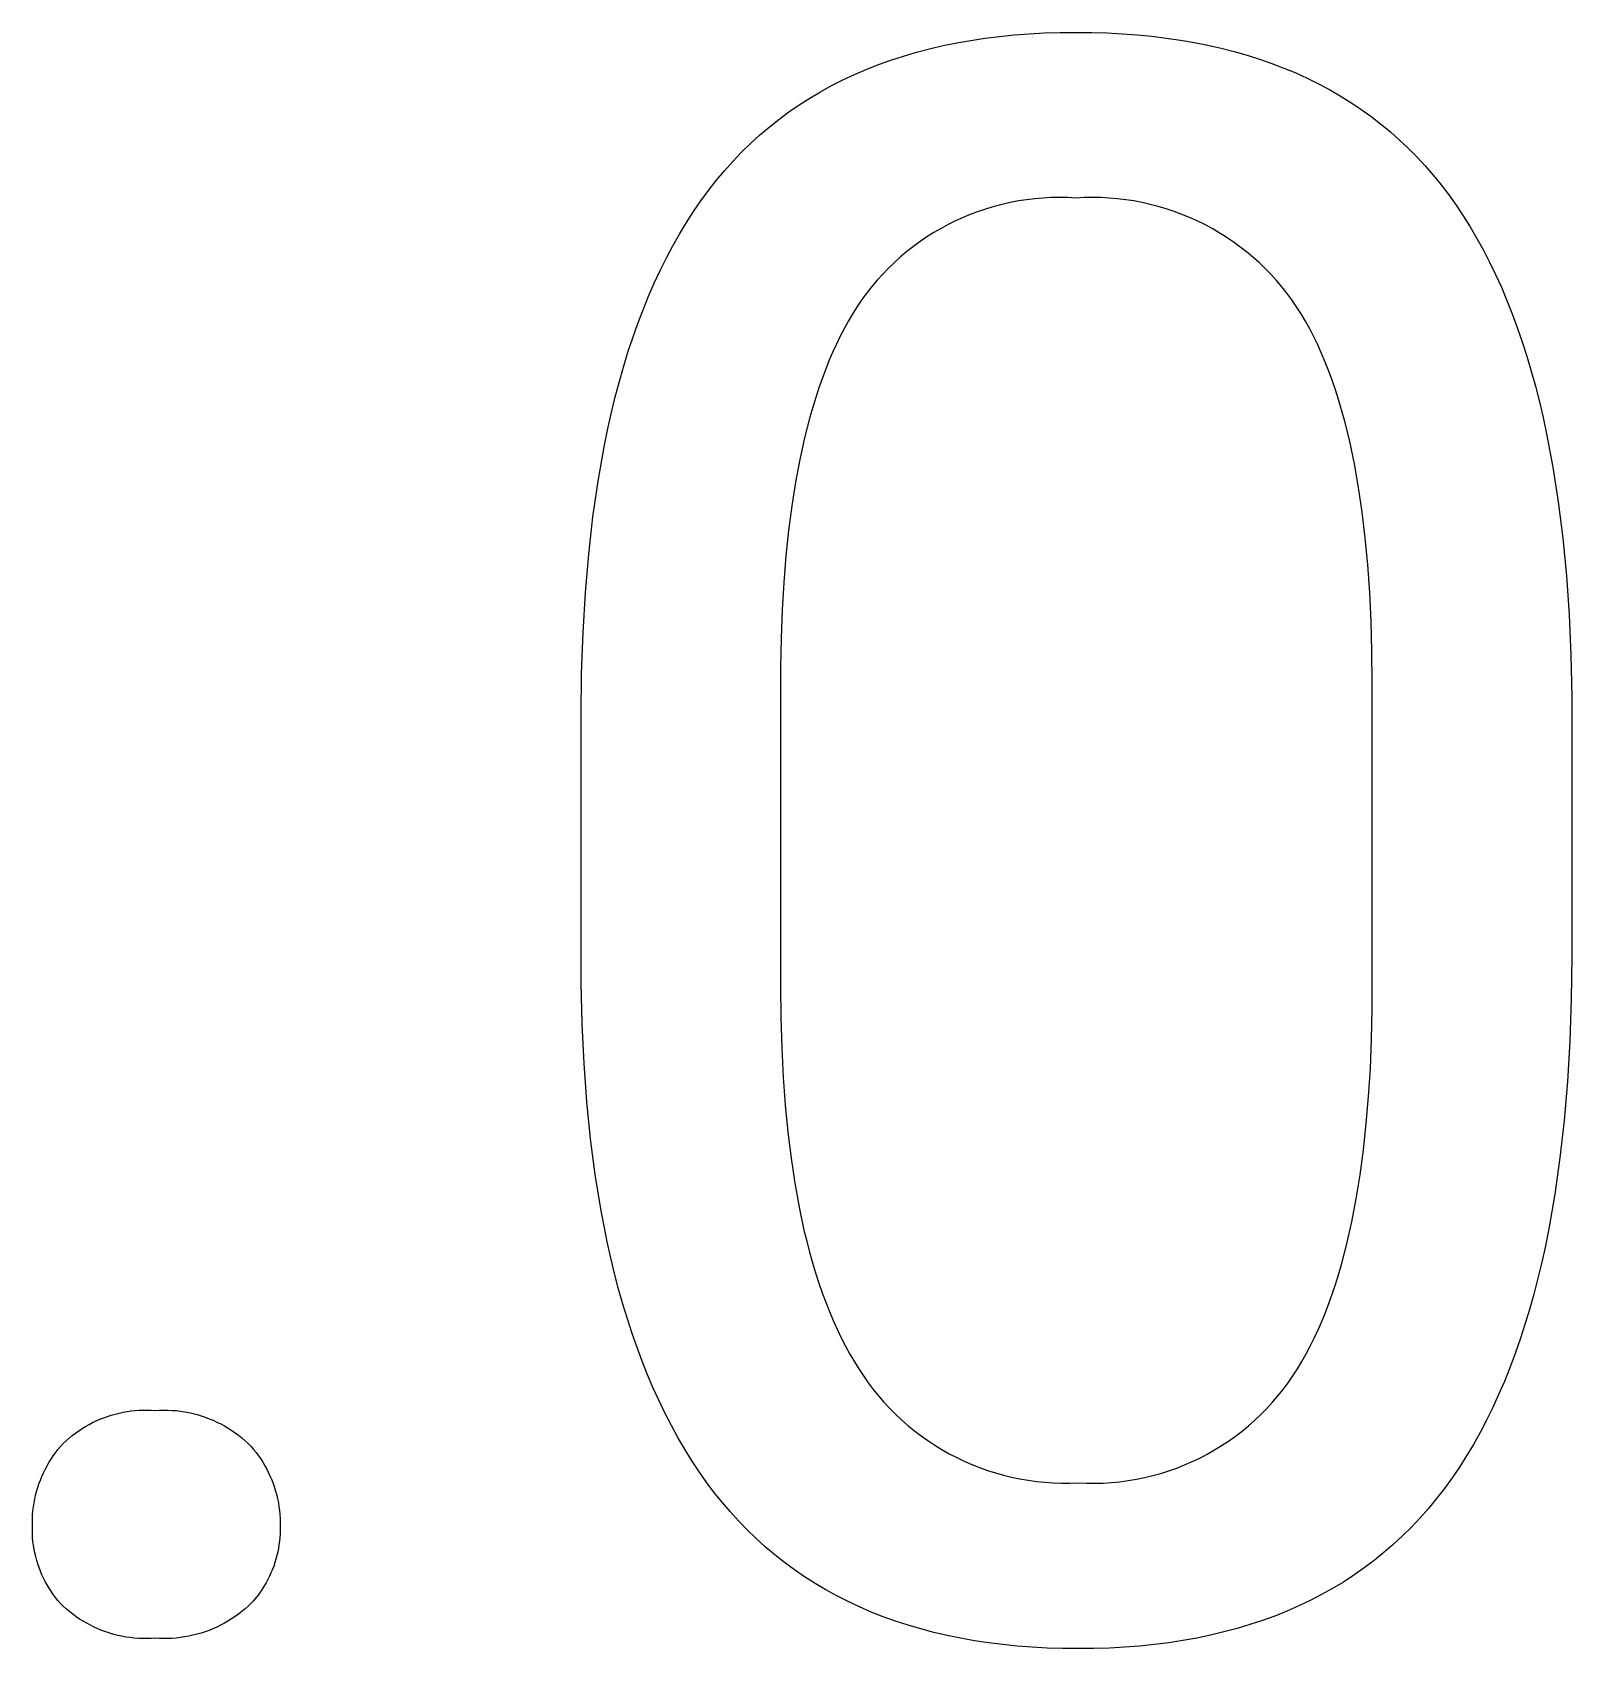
# Model space of a CAD drawing. Header units: millimetres. Extents: x 4001 to 9794, y -321 to 3726.
# Drawn here: x 8874.93 to 8908.16, y -61.86 to -26.97 of the extents above; entities that cross this region are included whole.
import ezdxf

# ---------------------------------------------------------------- set-up
doc = ezdxf.new("R2010")
doc.units = ezdxf.units.MM
doc.header["$MEASUREMENT"] = 0
doc.layers.add('Domyślny', color=7, linetype='Continuous', true_color=0x000000)

msp = doc.modelspace()

# ---------------------------------------------------------------- linework, layer by layer
at = {"layer": 'Domyślny'}
for p, q in [((8894.587, -27.253), (8894.883, -27.193)), ((8894.883, -27.193), (8895.185, -27.14)), ((8895.185, -27.14), (8895.492, -27.094)), ((8895.492, -27.094), (8895.805, -27.054)), ((8895.805, -27.054), (8896.124, -27.022)), ((8896.124, -27.022), (8896.449, -26.998)), ((8896.449, -26.998), (8896.779, -26.98)), ((8896.779, -26.98), (8897.115, -26.969)), ((8897.115, -26.969), (8897.457, -26.966)), ((8897.457, -26.966), (8897.796, -26.969)), ((8897.796, -26.969), (8898.129, -26.979)), ((8898.129, -26.979), (8898.457, -26.996)), ((8898.457, -26.996), (8898.779, -27.02)), ((8898.779, -27.02), (8899.095, -27.051)), ((8899.095, -27.051), (8899.406, -27.089)), ((8899.406, -27.089), (8899.711, -27.134)), ((8899.711, -27.134), (8900.01, -27.185)), ((8900.01, -27.185), (8900.304, -27.243)), ((8893.193, -27.662), (8893.46, -27.566)), ((8893.46, -27.566), (8893.733, -27.477)), ((8893.733, -27.477), (8894.012, -27.396)), ((8894.012, -27.396), (8894.297, -27.321)), ((8894.297, -27.321), (8894.587, -27.253)), ((8900.304, -27.243), (8900.592, -27.308)), ((8900.592, -27.308), (8900.875, -27.38)), ((8900.875, -27.38), (8901.151, -27.459)), ((8901.151, -27.459), (8901.423, -27.545)), ((8901.423, -27.545), (8901.688, -27.638)), ((8892.425, -27.992), (8892.675, -27.875)), ((8892.675, -27.875), (8892.931, -27.765)), ((8892.931, -27.765), (8893.193, -27.662)), ((8901.688, -27.638), (8901.948, -27.737)), ((8901.948, -27.737), (8902.203, -27.843)), ((8902.203, -27.843), (8902.451, -27.956)), ((8891.709, -28.387), (8891.942, -28.248)), ((8891.942, -28.248), (8892.18, -28.117)), ((8892.18, -28.117), (8892.425, -27.992)), ((8902.451, -27.956), (8902.694, -28.076)), ((8902.694, -28.076), (8902.932, -28.203)), ((8902.932, -28.203), (8903.164, -28.337)), ((8891.26, -28.685), (8891.481, -28.533)), ((8891.481, -28.533), (8891.709, -28.387)), ((8903.164, -28.337), (8903.39, -28.478)), ((8903.39, -28.478), (8903.61, -28.625)), ((8890.834, -29.012), (8891.044, -28.845)), ((8891.044, -28.845), (8891.26, -28.685)), ((8903.61, -28.625), (8903.825, -28.779)), ((8903.825, -28.779), (8904.035, -28.94)), ((8904.035, -28.94), (8904.238, -29.108)), ((8890.431, -29.367), (8890.629, -29.186)), ((8890.629, -29.186), (8890.834, -29.012)), ((8904.238, -29.108), (8904.436, -29.283)), ((8904.436, -29.283), (8904.629, -29.465)), ((8890.051, -29.751), (8890.238, -29.556)), ((8890.238, -29.556), (8890.431, -29.367)), ((8904.629, -29.465), (8904.816, -29.654)), ((8904.816, -29.654), (8904.997, -29.849)), ((8889.693, -30.163), (8889.869, -29.954)), ((8889.869, -29.954), (8890.051, -29.751)), ((8904.997, -29.849), (8905.172, -30.051)), ((8889.523, -30.38), (8889.693, -30.163)), ((8905.172, -30.051), (8905.342, -30.26)), ((8905.342, -30.26), (8905.506, -30.476)), ((8889.2, -30.835), (8889.359, -30.604)), ((8889.359, -30.604), (8889.523, -30.38)), ((8895.866, -30.679), (8895.694, -30.724)), ((8896.04, -30.64), (8895.866, -30.679)), ((8896.215, -30.607), (8896.04, -30.64)), ((8896.391, -30.58), (8896.215, -30.607)), ((8896.568, -30.559), (8896.391, -30.58)), ((8896.745, -30.544), (8896.568, -30.559)), ((8896.923, -30.535), (8896.745, -30.544)), ((8897.101, -30.532), (8896.923, -30.535)), ((8897.279, -30.535), (8897.101, -30.532)), ((8897.457, -30.545), (8897.279, -30.535)), ((8897.637, -30.535), (8897.457, -30.545)), ((8897.816, -30.532), (8897.637, -30.535)), ((8897.996, -30.535), (8897.816, -30.532)), ((8898.175, -30.544), (8897.996, -30.535)), ((8898.354, -30.559), (8898.175, -30.544)), ((8898.532, -30.58), (8898.354, -30.559)), ((8898.709, -30.607), (8898.532, -30.58)), ((8898.886, -30.641), (8898.709, -30.607)), ((8899.061, -30.68), (8898.886, -30.641)), ((8899.235, -30.725), (8899.061, -30.68)), ((8905.506, -30.476), (8905.665, -30.7)), ((8905.665, -30.7), (8905.819, -30.93)), ((8889.046, -31.074), (8889.2, -30.835)), ((8894.86, -31.035), (8894.701, -31.114)), ((8895.022, -30.962), (8894.86, -31.035)), ((8895.187, -30.894), (8895.022, -30.962)), ((8895.354, -30.831), (8895.187, -30.894)), ((8895.523, -30.775), (8895.354, -30.831)), ((8895.694, -30.724), (8895.523, -30.775)), ((8899.407, -30.776), (8899.235, -30.725)), ((8899.577, -30.833), (8899.407, -30.776)), ((8899.746, -30.895), (8899.577, -30.833)), ((8899.912, -30.963), (8899.746, -30.895)), ((8900.075, -31.037), (8899.912, -30.963)), ((8900.236, -31.117), (8900.075, -31.037)), ((8905.819, -30.93), (8905.969, -31.168)), ((8888.754, -31.574), (8888.898, -31.32)), ((8888.898, -31.32), (8889.046, -31.074)), ((8894.239, -31.383), (8894.092, -31.483)), ((8894.39, -31.288), (8894.239, -31.383)), ((8894.544, -31.199), (8894.39, -31.288)), ((8894.701, -31.114), (8894.544, -31.199)), ((8900.395, -31.201), (8900.236, -31.117)), ((8900.55, -31.291), (8900.395, -31.201)), ((8900.702, -31.387), (8900.55, -31.291)), ((8900.851, -31.487), (8900.702, -31.387)), ((8905.969, -31.168), (8906.113, -31.414)), ((8888.615, -31.835), (8888.754, -31.574)), ((8893.808, -31.698), (8893.671, -31.813)), ((8893.948, -31.588), (8893.808, -31.698)), ((8894.092, -31.483), (8893.948, -31.588)), ((8900.996, -31.593), (8900.851, -31.487)), ((8901.138, -31.703), (8900.996, -31.593)), ((8901.276, -31.818), (8901.138, -31.703)), ((8906.113, -31.414), (8906.252, -31.667)), ((8906.252, -31.667), (8906.387, -31.927)), ((8888.481, -32.104), (8888.615, -31.835)), ((8893.411, -32.056), (8893.287, -32.184)), ((8893.539, -31.932), (8893.411, -32.056)), ((8893.671, -31.813), (8893.539, -31.932)), ((8901.409, -31.938), (8901.276, -31.818)), ((8901.539, -32.062), (8901.409, -31.938)), ((8901.664, -32.19), (8901.539, -32.062)), ((8906.387, -31.927), (8906.516, -32.195)), ((8888.229, -32.664), (8888.353, -32.38)), ((8888.353, -32.38), (8888.481, -32.104)), ((8893.052, -32.452), (8892.942, -32.592)), ((8893.167, -32.316), (8893.052, -32.452)), ((8893.287, -32.184), (8893.167, -32.316)), ((8901.785, -32.323), (8901.664, -32.19)), ((8901.902, -32.46), (8901.785, -32.323)), ((8906.516, -32.195), (8906.641, -32.47)), ((8888.111, -32.955), (8888.229, -32.664)), ((8892.837, -32.735), (8892.736, -32.883)), ((8892.942, -32.592), (8892.837, -32.735)), ((8902.013, -32.6), (8901.902, -32.46)), ((8902.12, -32.744), (8902.013, -32.6)), ((8902.222, -32.892), (8902.12, -32.744)), ((8906.641, -32.47), (8906.76, -32.753)), ((8906.76, -32.753), (8906.875, -33.043)), ((8887.997, -33.254), (8888.111, -32.955)), ((8892.641, -33.033), (8892.548, -33.191)), ((8892.736, -32.883), (8892.641, -33.033)), ((8902.319, -33.044), (8902.222, -32.892)), ((8902.413, -33.203), (8902.319, -33.044)), ((8906.875, -33.043), (8906.985, -33.34)), ((8887.889, -33.56), (8887.997, -33.254)), ((8892.458, -33.355), (8892.37, -33.523)), ((8892.548, -33.191), (8892.458, -33.355)), ((8902.505, -33.367), (8902.413, -33.203)), ((8902.593, -33.538), (8902.505, -33.367)), ((8906.985, -33.34), (8907.09, -33.645)), ((8887.785, -33.874), (8887.889, -33.56)), ((8892.286, -33.697), (8892.204, -33.876)), ((8892.37, -33.523), (8892.286, -33.697)), ((8902.678, -33.715), (8902.593, -33.538)), ((8902.761, -33.897), (8902.678, -33.715)), ((8907.09, -33.645), (8907.19, -33.958)), ((8887.594, -34.525), (8887.687, -34.196)), ((8887.687, -34.196), (8887.785, -33.874)), ((8892.125, -34.06), (8892.049, -34.25)), ((8892.204, -33.876), (8892.125, -34.06)), ((8902.84, -34.085), (8902.761, -33.897)), ((8902.917, -34.279), (8902.84, -34.085)), ((8907.19, -33.958), (8907.285, -34.278)), ((8887.505, -34.861), (8887.594, -34.525)), ((8891.976, -34.444), (8891.906, -34.644)), ((8892.049, -34.25), (8891.976, -34.444)), ((8902.99, -34.478), (8902.917, -34.279)), ((8903.061, -34.684), (8902.99, -34.478)), ((8907.285, -34.278), (8907.376, -34.605)), ((8887.422, -35.205), (8887.505, -34.861)), ((8891.839, -34.849), (8891.774, -35.059)), ((8891.906, -34.644), (8891.839, -34.849)), ((8903.128, -34.895), (8903.061, -34.684)), ((8907.376, -34.605), (8907.461, -34.94)), ((8887.344, -35.557), (8887.422, -35.205)), ((8891.774, -35.059), (8891.712, -35.275)), ((8903.192, -35.112), (8903.128, -34.895)), ((8903.254, -35.335), (8903.192, -35.112)), ((8907.461, -34.94), (8907.541, -35.282)), ((8887.271, -35.916), (8887.344, -35.557)), ((8891.654, -35.496), (8891.598, -35.722)), ((8891.712, -35.275), (8891.654, -35.496)), ((8903.312, -35.563), (8903.254, -35.335)), ((8903.368, -35.797), (8903.312, -35.563)), ((8907.541, -35.282), (8907.617, -35.632)), ((8887.14, -36.656), (8887.271, -35.916)), ((8891.598, -35.722), (8891.495, -36.189)), ((8903.47, -36.283), (8903.368, -35.797)), ((8907.617, -35.632), (8907.753, -36.354)), ((8891.495, -36.189), (8891.403, -36.677)), ((8903.56, -36.793), (8903.47, -36.283)), ((8907.753, -36.354), (8907.87, -37.105)), ((8887.029, -37.427), (8887.14, -36.656)), ((8891.403, -36.677), (8891.323, -37.187)), ((8903.637, -37.325), (8903.56, -36.793)), ((8891.323, -37.187), (8891.254, -37.717)), ((8903.703, -37.88), (8903.637, -37.325)), ((8907.87, -37.105), (8907.967, -37.886)), ((8886.938, -38.228), (8887.029, -37.427)), ((8891.254, -37.717), (8891.197, -38.268)), ((8903.757, -38.459), (8903.703, -37.88)), ((8907.967, -37.886), (8908.045, -38.698)), ((8886.867, -39.059), (8886.938, -38.228)), ((8891.197, -38.268), (8891.151, -38.84)), ((8903.799, -39.061), (8903.757, -38.459)), ((8908.045, -38.698), (8908.102, -39.538)), ((8886.817, -39.92), (8886.867, -39.059)), ((8891.151, -38.84), (8891.117, -39.432)), ((8903.829, -39.686), (8903.799, -39.061)), ((8891.117, -39.432), (8891.094, -40.046)), ((8903.847, -40.334), (8903.829, -39.686)), ((8908.102, -39.538), (8908.141, -40.409)), ((8886.786, -40.811), (8886.817, -39.92)), ((8891.094, -40.046), (8891.082, -40.68)), ((8903.853, -41.005), (8903.847, -40.334)), ((8908.141, -40.409), (8908.159, -41.309)), ((8886.776, -41.732), (8886.786, -40.811)), ((8891.082, -40.68), (8891.082, -47.562)), ((8903.853, -48.051), (8903.853, -41.005)), ((8908.159, -41.309), (8908.159, -46.908)), ((8886.776, -47.492), (8886.776, -41.732)), ((8908.159, -46.908), (8908.149, -47.841)), ((8886.798, -48.373), (8886.776, -47.492)), ((8891.082, -47.562), (8891.088, -48.237)), ((8903.839, -48.703), (8903.853, -48.051)), ((8908.149, -47.841), (8908.119, -48.743)), ((8886.839, -49.227), (8886.798, -48.373)), ((8891.088, -48.237), (8891.107, -48.889)), ((8903.813, -49.332), (8903.839, -48.703)), ((8908.119, -48.743), (8908.068, -49.614)), ((8891.107, -48.889), (8891.138, -49.519)), ((8886.9, -50.053), (8886.839, -49.227)), ((8891.138, -49.519), (8891.182, -50.126)), ((8903.775, -49.94), (8903.813, -49.332)), ((8908.068, -49.614), (8907.998, -50.455)), ((8886.98, -50.85), (8886.9, -50.053)), ((8891.182, -50.126), (8891.238, -50.711)), ((8903.726, -50.525), (8903.775, -49.94)), ((8903.665, -51.088), (8903.726, -50.525)), ((8907.998, -50.455), (8907.907, -51.266)), ((8887.081, -51.621), (8886.98, -50.85)), ((8891.238, -50.711), (8891.306, -51.274)), ((8891.306, -51.274), (8891.387, -51.814)), ((8903.593, -51.629), (8903.665, -51.088)), ((8907.907, -51.266), (8907.796, -52.046)), ((8887.2, -52.363), (8887.081, -51.621)), ((8903.509, -52.147), (8903.593, -51.629)), ((8891.387, -51.814), (8891.481, -52.331)), ((8891.481, -52.331), (8891.586, -52.827)), ((8903.414, -52.644), (8903.509, -52.147)), ((8907.796, -52.046), (8907.665, -52.796)), ((8887.34, -53.077), (8887.2, -52.363)), ((8903.307, -53.118), (8903.414, -52.644)), ((8891.586, -52.827), (8891.644, -53.066)), ((8907.665, -52.796), (8907.592, -53.16)), ((8887.417, -53.424), (8887.34, -53.077)), ((8891.644, -53.066), (8891.705, -53.3)), ((8891.705, -53.3), (8891.769, -53.528)), ((8903.189, -53.57), (8903.25, -53.347)), ((8903.25, -53.347), (8903.307, -53.118)), ((8907.592, -53.16), (8907.513, -53.515)), ((8887.498, -53.764), (8887.417, -53.424)), ((8891.769, -53.528), (8891.836, -53.75)), ((8903.125, -53.788), (8903.189, -53.57)), ((8907.513, -53.515), (8907.43, -53.864)), ((8887.585, -54.097), (8887.498, -53.764)), ((8891.836, -53.75), (8891.906, -53.967)), ((8891.906, -53.967), (8891.979, -54.178)), ((8902.99, -54.207), (8903.059, -54)), ((8903.059, -54), (8903.125, -53.788)), ((8907.43, -53.864), (8907.342, -54.204)), ((8887.677, -54.423), (8887.585, -54.097)), ((8887.774, -54.742), (8887.677, -54.423)), ((8891.979, -54.178), (8892.055, -54.383)), ((8892.055, -54.383), (8892.134, -54.583)), ((8902.843, -54.604), (8902.918, -54.408)), ((8902.918, -54.408), (8902.99, -54.207)), ((8907.342, -54.204), (8907.249, -54.537)), ((8887.875, -55.054), (8887.774, -54.742)), ((8892.134, -54.583), (8892.217, -54.778)), ((8892.217, -54.778), (8892.302, -54.966)), ((8902.765, -54.794), (8902.843, -54.604)), ((8907.249, -54.537), (8907.15, -54.863)), ((8887.982, -55.359), (8887.875, -55.054)), ((8892.302, -54.966), (8892.391, -55.15)), ((8902.6, -55.157), (8902.684, -54.978)), ((8902.684, -54.978), (8902.765, -54.794)), ((8907.15, -54.863), (8907.047, -55.181)), ((8888.093, -55.657), (8887.982, -55.359)), ((8892.391, -55.15), (8892.483, -55.327)), ((8892.483, -55.327), (8892.578, -55.499)), ((8902.424, -55.498), (8902.514, -55.33)), ((8902.514, -55.33), (8902.6, -55.157)), ((8907.047, -55.181), (8906.938, -55.491)), ((8888.209, -55.949), (8888.093, -55.657)), ((8892.578, -55.499), (8892.676, -55.665)), ((8892.676, -55.665), (8892.769, -55.82)), ((8892.769, -55.82), (8892.868, -55.971)), ((8902.139, -55.97), (8902.237, -55.817)), ((8902.237, -55.817), (8902.332, -55.661)), ((8902.332, -55.661), (8902.424, -55.498)), ((8906.825, -55.794), (8906.706, -56.089)), ((8906.938, -55.491), (8906.825, -55.794)), ((8888.33, -56.233), (8888.209, -55.949)), ((8892.868, -55.971), (8892.972, -56.118)), ((8892.972, -56.118), (8893.08, -56.262)), ((8901.929, -56.263), (8902.036, -56.118)), ((8902.036, -56.118), (8902.139, -55.97)), ((8906.706, -56.089), (8906.583, -56.376)), ((8888.456, -56.51), (8888.33, -56.233)), ((8888.587, -56.781), (8888.456, -56.51)), ((8893.08, -56.262), (8893.194, -56.403)), ((8893.194, -56.403), (8893.312, -56.539)), ((8901.698, -56.542), (8901.816, -56.405)), ((8901.816, -56.405), (8901.929, -56.263)), ((8906.583, -56.376), (8906.454, -56.656)), ((8876.386, -56.908), (8876.467, -56.876)), ((8876.467, -56.876), (8876.549, -56.846)), ((8876.549, -56.846), (8876.632, -56.82)), ((8876.632, -56.82), (8876.716, -56.796)), ((8876.716, -56.796), (8876.8, -56.775)), ((8876.8, -56.775), (8876.885, -56.756)), ((8876.885, -56.756), (8876.971, -56.741)), ((8876.971, -56.741), (8877.057, -56.729)), ((8877.057, -56.729), (8877.144, -56.719)), ((8877.144, -56.719), (8877.231, -56.712)), ((8877.231, -56.712), (8877.318, -56.709)), ((8877.318, -56.709), (8877.405, -56.708)), ((8877.405, -56.708), (8877.492, -56.71)), ((8877.492, -56.71), (8877.579, -56.716)), ((8877.579, -56.716), (8877.67, -56.711)), ((8877.67, -56.711), (8877.762, -56.709)), ((8877.762, -56.709), (8877.854, -56.71)), ((8877.854, -56.71), (8877.945, -56.715)), ((8877.945, -56.715), (8878.036, -56.722)), ((8878.036, -56.722), (8878.127, -56.733)), ((8878.127, -56.733), (8878.218, -56.747)), ((8878.218, -56.747), (8878.308, -56.764)), ((8878.308, -56.764), (8878.397, -56.784)), ((8878.397, -56.784), (8878.485, -56.807)), ((8878.485, -56.807), (8878.573, -56.834)), ((8878.573, -56.834), (8878.66, -56.863)), ((8878.66, -56.863), (8878.746, -56.895)), ((8888.723, -57.044), (8888.587, -56.781)), ((8893.312, -56.539), (8893.435, -56.671)), ((8893.435, -56.671), (8893.562, -56.799)), ((8893.562, -56.799), (8893.694, -56.922)), ((8901.318, -56.928), (8901.449, -56.804)), ((8901.449, -56.804), (8901.576, -56.675)), ((8901.576, -56.675), (8901.698, -56.542)), ((8906.454, -56.656), (8906.32, -56.928)), ((8875.787, -57.26), (8875.857, -57.208)), ((8875.857, -57.208), (8875.928, -57.157)), ((8875.928, -57.157), (8876, -57.109)), ((8876, -57.109), (8876.075, -57.064)), ((8876.075, -57.064), (8876.151, -57.021)), ((8876.151, -57.021), (8876.228, -56.981)), ((8876.228, -56.981), (8876.306, -56.943)), ((8876.306, -56.943), (8876.386, -56.908)), ((8878.746, -56.895), (8878.83, -56.93)), ((8878.83, -56.93), (8878.913, -56.968)), ((8878.913, -56.968), (8878.995, -57.009)), ((8878.995, -57.009), (8879.076, -57.053)), ((8879.076, -57.053), (8879.155, -57.099)), ((8879.155, -57.099), (8879.232, -57.148)), ((8879.232, -57.148), (8879.308, -57.2)), ((8879.308, -57.2), (8879.381, -57.254)), ((8888.864, -57.3), (8888.723, -57.044)), ((8893.694, -56.922), (8893.83, -57.041)), ((8893.83, -57.041), (8893.97, -57.155)), ((8893.97, -57.155), (8894.113, -57.265)), ((8900.899, -57.272), (8901.043, -57.162)), ((8901.043, -57.162), (8901.182, -57.048)), ((8901.182, -57.048), (8901.318, -56.928)), ((8906.182, -57.193), (8906.038, -57.45)), ((8906.32, -56.928), (8906.182, -57.193)), ((8875.428, -57.629), (8875.48, -57.561)), ((8875.48, -57.561), (8875.534, -57.496)), ((8875.534, -57.496), (8875.59, -57.432)), ((8875.59, -57.432), (8875.654, -57.373)), ((8875.654, -57.373), (8875.72, -57.315)), ((8875.72, -57.315), (8875.787, -57.26)), ((8879.381, -57.254), (8879.453, -57.311)), ((8879.453, -57.311), (8879.523, -57.37)), ((8879.523, -57.37), (8879.59, -57.432)), ((8879.59, -57.432), (8879.648, -57.495)), ((8879.648, -57.495), (8879.704, -57.56)), ((8879.704, -57.56), (8879.757, -57.627)), ((8889.01, -57.55), (8888.864, -57.3)), ((8889.16, -57.793), (8889.01, -57.55)), ((8894.113, -57.265), (8894.26, -57.369)), ((8894.26, -57.369), (8894.411, -57.468)), ((8894.411, -57.468), (8894.565, -57.562)), ((8894.565, -57.562), (8894.722, -57.651)), ((8900.29, -57.66), (8900.447, -57.571)), ((8900.447, -57.571), (8900.601, -57.477)), ((8900.601, -57.477), (8900.752, -57.377)), ((8900.752, -57.377), (8900.899, -57.272)), ((8906.038, -57.45), (8905.889, -57.699)), ((8875.204, -57.99), (8875.244, -57.915)), ((8875.244, -57.915), (8875.286, -57.841)), ((8875.286, -57.841), (8875.331, -57.769)), ((8875.331, -57.769), (8875.378, -57.698)), ((8875.378, -57.698), (8875.428, -57.629)), ((8879.757, -57.627), (8879.809, -57.695)), ((8879.809, -57.695), (8879.857, -57.765)), ((8879.857, -57.765), (8879.904, -57.837)), ((8879.904, -57.837), (8879.947, -57.911)), ((8879.947, -57.911), (8879.989, -57.986)), ((8889.316, -58.028), (8889.16, -57.793)), ((8894.722, -57.651), (8894.882, -57.734)), ((8894.882, -57.734), (8895.045, -57.812)), ((8895.045, -57.812), (8895.21, -57.884)), ((8895.21, -57.884), (8895.378, -57.95)), ((8899.632, -57.96), (8899.8, -57.894)), ((8899.8, -57.894), (8899.966, -57.821)), ((8899.966, -57.821), (8900.129, -57.744)), ((8900.129, -57.744), (8900.29, -57.66)), ((8905.889, -57.699), (8905.735, -57.941)), ((8875.07, -58.302), (8875.1, -58.222)), ((8875.1, -58.222), (8875.132, -58.144)), ((8875.132, -58.144), (8875.166, -58.066)), ((8875.166, -58.066), (8875.204, -57.99)), ((8879.989, -57.986), (8880.027, -58.062)), ((8880.027, -58.062), (8880.063, -58.14)), ((8880.063, -58.14), (8880.097, -58.218)), ((8880.097, -58.218), (8880.127, -58.298)), ((8889.476, -58.257), (8889.316, -58.028)), ((8889.642, -58.479), (8889.476, -58.257)), ((8895.378, -57.95), (8895.548, -58.011)), ((8895.548, -58.011), (8895.72, -58.066)), ((8895.72, -58.066), (8895.894, -58.115)), ((8895.894, -58.115), (8896.069, -58.157)), ((8896.069, -58.157), (8896.246, -58.194)), ((8896.246, -58.194), (8896.423, -58.225)), ((8896.423, -58.225), (8896.602, -58.25)), ((8896.602, -58.25), (8896.782, -58.269)), ((8896.782, -58.269), (8896.962, -58.281)), ((8898.045, -58.285), (8898.225, -58.274)), ((8898.225, -58.274), (8898.405, -58.256)), ((8898.405, -58.256), (8898.584, -58.232)), ((8898.584, -58.232), (8898.762, -58.202)), ((8898.762, -58.202), (8898.94, -58.166)), ((8898.94, -58.166), (8899.115, -58.123)), ((8899.115, -58.123), (8899.289, -58.075)), ((8899.289, -58.075), (8899.462, -58.02)), ((8899.462, -58.02), (8899.632, -57.96)), ((8905.576, -58.175), (8905.412, -58.402)), ((8905.735, -57.941), (8905.576, -58.175)), ((8874.979, -58.63), (8874.998, -58.547)), ((8874.998, -58.547), (8875.019, -58.464)), ((8875.019, -58.464), (8875.043, -58.383)), ((8875.043, -58.383), (8875.07, -58.302)), ((8880.127, -58.298), (8880.155, -58.379)), ((8880.155, -58.379), (8880.18, -58.461)), ((8880.18, -58.461), (8880.202, -58.544)), ((8880.202, -58.544), (8880.221, -58.627)), ((8889.813, -58.693), (8889.642, -58.479)), ((8896.962, -58.281), (8897.142, -58.287)), ((8897.142, -58.287), (8897.322, -58.287)), ((8897.322, -58.287), (8897.503, -58.281)), ((8897.503, -58.281), (8897.683, -58.289)), ((8897.683, -58.289), (8897.864, -58.29)), ((8897.864, -58.29), (8898.045, -58.285)), ((8905.242, -58.621), (8905.066, -58.833)), ((8905.412, -58.402), (8905.242, -58.621)), ((8874.928, -59.051), (8874.933, -58.967)), ((8874.933, -58.967), (8874.94, -58.882)), ((8874.94, -58.882), (8874.95, -58.797)), ((8874.95, -58.797), (8874.963, -58.713)), ((8874.963, -58.713), (8874.979, -58.63)), ((8880.221, -58.627), (8880.238, -58.711)), ((8880.238, -58.711), (8880.251, -58.795)), ((8880.251, -58.795), (8880.262, -58.88)), ((8880.262, -58.88), (8880.27, -58.965)), ((8880.27, -58.965), (8880.275, -59.051)), ((8889.99, -58.901), (8889.813, -58.693)), ((8890.172, -59.101), (8889.99, -58.901)), ((8905.066, -58.833), (8904.885, -59.039)), ((8874.927, -59.137), (8874.928, -59.051)), ((8874.928, -59.222), (8874.927, -59.137)), ((8874.927, -59.304), (8874.928, -59.222)), ((8874.929, -59.386), (8874.927, -59.304)), ((8880.276, -59.301), (8880.274, -59.38)), ((8880.275, -59.051), (8880.277, -59.136)), ((8880.277, -59.136), (8880.275, -59.222)), ((8880.275, -59.222), (8880.276, -59.301)), ((8890.359, -59.295), (8890.172, -59.101)), ((8890.552, -59.482), (8890.359, -59.295)), ((8904.698, -59.237), (8904.505, -59.427)), ((8904.885, -59.039), (8904.698, -59.237)), ((8874.934, -59.468), (8874.929, -59.386)), ((8874.941, -59.55), (8874.934, -59.468)), ((8874.952, -59.632), (8874.941, -59.55)), ((8874.965, -59.713), (8874.952, -59.632)), ((8880.252, -59.617), (8880.24, -59.695)), ((8880.262, -59.538), (8880.252, -59.617)), ((8880.27, -59.459), (8880.262, -59.538)), ((8880.274, -59.38), (8880.27, -59.459)), ((8890.751, -59.661), (8890.552, -59.482)), ((8890.955, -59.833), (8890.751, -59.661)), ((8904.307, -59.611), (8904.103, -59.787)), ((8904.505, -59.427), (8904.307, -59.611)), ((8874.981, -59.794), (8874.965, -59.713)), ((8875, -59.874), (8874.981, -59.794)), ((8875.021, -59.954), (8875, -59.874)), ((8875.046, -60.032), (8875.021, -59.954)), ((8880.163, -60.003), (8880.138, -60.078)), ((8880.186, -59.927), (8880.163, -60.003)), ((8880.207, -59.851), (8880.186, -59.927)), ((8880.225, -59.773), (8880.207, -59.851)), ((8880.24, -59.695), (8880.225, -59.773)), ((8891.165, -59.999), (8890.955, -59.833)), ((8891.38, -60.157), (8891.165, -59.999)), ((8903.893, -59.956), (8903.678, -60.118)), ((8904.103, -59.787), (8903.893, -59.956)), ((8875.072, -60.11), (8875.046, -60.032)), ((8875.102, -60.187), (8875.072, -60.11)), ((8875.134, -60.263), (8875.102, -60.187)), ((8875.169, -60.337), (8875.134, -60.263)), ((8875.206, -60.411), (8875.169, -60.337)), ((8880.046, -60.298), (8880.01, -60.369)), ((8880.079, -60.226), (8880.046, -60.298)), ((8880.11, -60.152), (8880.079, -60.226)), ((8880.138, -60.078), (8880.11, -60.152)), ((8891.6, -60.308), (8891.38, -60.157)), ((8891.826, -60.453), (8891.6, -60.308)), ((8903.457, -60.273), (8903.23, -60.421)), ((8903.678, -60.118), (8903.457, -60.273)), ((8875.246, -60.483), (8875.206, -60.411)), ((8875.288, -60.553), (8875.246, -60.483)), ((8875.333, -60.622), (8875.288, -60.553)), ((8875.38, -60.69), (8875.333, -60.622)), ((8875.429, -60.756), (8875.38, -60.69)), ((8879.799, -60.704), (8879.75, -60.766)), ((8879.845, -60.64), (8879.799, -60.704)), ((8879.89, -60.574), (8879.845, -60.64)), ((8879.933, -60.507), (8879.89, -60.574)), ((8879.973, -60.439), (8879.933, -60.507)), ((8880.01, -60.369), (8879.973, -60.439)), ((8892.058, -60.59), (8891.826, -60.453)), ((8892.295, -60.72), (8892.058, -60.59)), ((8902.76, -60.694), (8902.516, -60.82)), ((8902.998, -60.561), (8902.76, -60.694)), ((8903.23, -60.421), (8902.998, -60.561)), ((8875.481, -60.82), (8875.429, -60.756)), ((8875.535, -60.882), (8875.481, -60.82)), ((8875.59, -60.943), (8875.535, -60.882)), ((8875.658, -61.003), (8875.59, -60.943)), ((8875.727, -61.061), (8875.658, -61.003)), ((8875.798, -61.117), (8875.727, -61.061)), ((8879.451, -61.061), (8879.379, -61.116)), ((8879.522, -61.003), (8879.451, -61.061)), ((8879.59, -60.943), (8879.522, -61.003)), ((8879.645, -60.886), (8879.59, -60.943)), ((8879.699, -60.827), (8879.645, -60.886)), ((8879.75, -60.766), (8879.699, -60.827)), ((8892.538, -60.843), (8892.295, -60.72)), ((8892.786, -60.959), (8892.538, -60.843)), ((8893.039, -61.069), (8892.786, -60.959)), ((8902.011, -61.051), (8901.75, -61.155)), ((8902.266, -60.939), (8902.011, -61.051)), ((8902.516, -60.82), (8902.266, -60.939)), ((8875.871, -61.17), (8875.798, -61.117)), ((8875.946, -61.22), (8875.871, -61.17)), ((8876.023, -61.268), (8875.946, -61.22)), ((8876.101, -61.313), (8876.023, -61.268)), ((8876.18, -61.356), (8876.101, -61.313)), ((8876.261, -61.396), (8876.18, -61.356)), ((8876.344, -61.433), (8876.261, -61.396)), ((8878.909, -61.394), (8878.826, -61.431)), ((8878.991, -61.354), (8878.909, -61.394)), ((8879.072, -61.312), (8878.991, -61.354)), ((8879.151, -61.267), (8879.072, -61.312)), ((8879.229, -61.219), (8879.151, -61.267)), ((8879.305, -61.169), (8879.229, -61.219)), ((8879.379, -61.116), (8879.305, -61.169)), ((8893.298, -61.171), (8893.039, -61.069)), ((8893.563, -61.266), (8893.298, -61.171)), ((8893.833, -61.354), (8893.563, -61.266)), ((8894.108, -61.435), (8893.833, -61.354)), ((8901.212, -61.342), (8900.934, -61.425)), ((8901.484, -61.252), (8901.212, -61.342)), ((8901.75, -61.155), (8901.484, -61.252)), ((8876.427, -61.467), (8876.344, -61.433)), ((8876.512, -61.498), (8876.427, -61.467)), ((8876.598, -61.526), (8876.512, -61.498)), ((8876.685, -61.551), (8876.598, -61.526)), ((8876.772, -61.574), (8876.685, -61.551)), ((8876.86, -61.593), (8876.772, -61.574)), ((8876.949, -61.609), (8876.86, -61.593)), ((8877.038, -61.622), (8876.949, -61.609)), ((8877.128, -61.633), (8877.038, -61.622)), ((8877.218, -61.64), (8877.128, -61.633)), ((8877.308, -61.643), (8877.218, -61.64)), ((8877.399, -61.644), (8877.308, -61.643)), ((8877.489, -61.642), (8877.399, -61.644)), ((8877.579, -61.637), (8877.489, -61.642)), ((8877.67, -61.642), (8877.579, -61.637)), ((8877.761, -61.644), (8877.67, -61.642)), ((8877.852, -61.643), (8877.761, -61.644)), ((8877.943, -61.638), (8877.852, -61.643)), ((8878.034, -61.631), (8877.943, -61.638)), ((8878.125, -61.621), (8878.034, -61.631)), ((8878.215, -61.607), (8878.125, -61.621)), ((8878.304, -61.591), (8878.215, -61.607)), ((8878.393, -61.572), (8878.304, -61.591)), ((8878.482, -61.549), (8878.393, -61.572)), ((8878.569, -61.524), (8878.482, -61.549)), ((8878.656, -61.496), (8878.569, -61.524)), ((8878.741, -61.465), (8878.656, -61.496)), ((8878.826, -61.431), (8878.741, -61.465)), ((8894.39, -61.508), (8894.108, -61.435)), ((8894.676, -61.575), (8894.39, -61.508)), ((8894.968, -61.635), (8894.676, -61.575)), ((8895.266, -61.688), (8894.968, -61.635)), ((8895.569, -61.734), (8895.266, -61.688)), ((8895.877, -61.772), (8895.569, -61.734)), ((8899.459, -61.731), (8899.148, -61.77)), ((8899.766, -61.684), (8899.459, -61.731)), ((8900.066, -61.63), (8899.766, -61.684)), ((8900.361, -61.569), (8900.066, -61.63)), ((8900.65, -61.5), (8900.361, -61.569)), ((8900.934, -61.425), (8900.65, -61.5)), ((8896.191, -61.804), (8895.877, -61.772)), ((8896.511, -61.829), (8896.191, -61.804)), ((8896.836, -61.846), (8896.511, -61.829)), ((8897.167, -61.857), (8896.836, -61.846)), ((8897.503, -61.86), (8897.167, -61.857)), ((8897.843, -61.857), (8897.503, -61.86)), ((8898.178, -61.846), (8897.843, -61.857)), ((8898.507, -61.828), (8898.178, -61.846)), ((8898.83, -61.803), (8898.507, -61.828)), ((8899.148, -61.77), (8898.83, -61.803))]:
    msp.add_line(p, q, dxfattribs=at)

doc.saveas('drawing.dxf')
